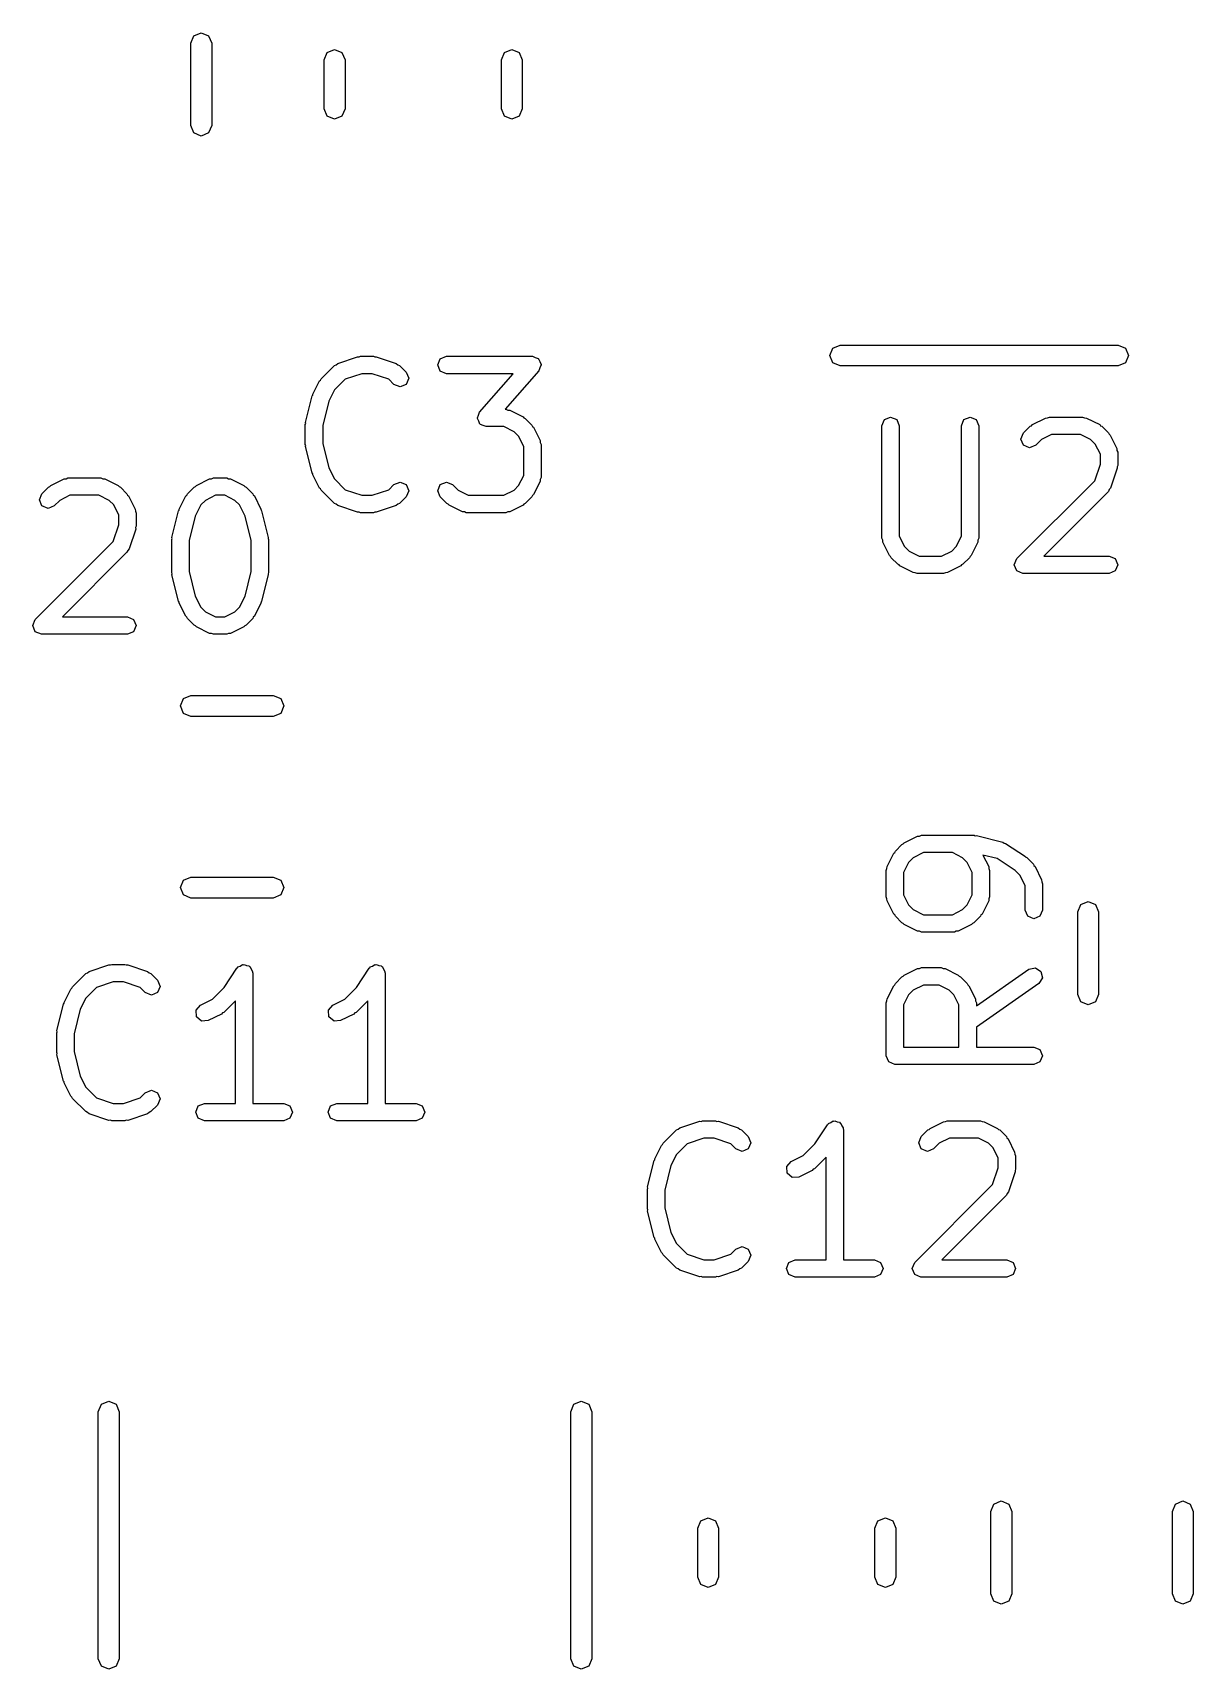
# Model space of a CAD drawing. Extents: x 122 to 172.6, y -115.2 to -66.6.
# Drawn here: x 133.55 to 140.23, y -88.62 to -79.2 of the extents above; entities that cross this region are included whole.
import ezdxf

# ---------------------------------------------------------------- set-up
doc = ezdxf.new("R2010")
doc.units = 0
doc.layers.add('BLACK', color=7, linetype='CONTINUOUS')

msp = doc.modelspace()

# ---------------------------------------------------------------- linework, layer by layer
at = {"layer": 'BLACK', "linetype": 'CONTINUOUS'}
for p, q in [((134.480074, -79.220316), (134.5225, -79.202742)), ((134.5225, -79.202742), (134.564926, -79.220316)), ((134.4625, -79.262742), (134.480074, -79.220316)), ((134.4625, -79.737258), (134.4625, -79.262742)), ((134.564926, -79.220316), (134.5825, -79.262742)), ((134.5825, -79.262742), (134.5825, -79.737258)), ((135.247574, -79.316994), (135.29, -79.29942)), ((135.29, -79.29942), (135.332426, -79.316994)), ((136.267574, -79.316994), (136.31, -79.29942)), ((136.31, -79.29942), (136.352426, -79.316994)), ((135.23, -79.35942), (135.247574, -79.316994)), ((135.23, -79.64058), (135.23, -79.35942)), ((135.332426, -79.316994), (135.35, -79.35942)), ((135.35, -79.35942), (135.35, -79.64058)), ((136.25, -79.35942), (136.267574, -79.316994)), ((136.25, -79.64058), (136.25, -79.35942)), ((136.352426, -79.316994), (136.37, -79.35942)), ((136.37, -79.35942), (136.37, -79.64058)), ((135.247574, -79.683006), (135.23, -79.64058)), ((135.35, -79.64058), (135.332426, -79.683006)), ((136.267574, -79.683006), (136.25, -79.64058)), ((136.37, -79.64058), (136.352426, -79.683006)), ((134.480074, -79.779684), (134.4625, -79.737258)), ((134.5825, -79.737258), (134.564926, -79.779684)), ((135.29, -79.70058), (135.247574, -79.683006)), ((135.332426, -79.683006), (135.29, -79.70058)), ((136.31, -79.70058), (136.267574, -79.683006)), ((136.352426, -79.683006), (136.31, -79.70058)), ((134.5225, -79.797258), (134.480074, -79.779684)), ((134.564926, -79.779684), (134.5225, -79.797258)), ((135.307998, -81.105556), (135.422284, -81.067461)), ((135.422284, -81.067461), (135.430492, -81.068044)), ((135.430492, -81.068044), (135.438095, -81.064895)), ((135.438095, -81.064895), (135.514286, -81.064895)), ((135.514286, -81.064895), (135.521889, -81.068044)), ((135.521889, -81.068044), (135.530097, -81.067461)), ((135.530097, -81.067461), (135.644382, -81.105556)), ((135.883333, -81.114895), (135.897978, -81.07954)), ((135.897978, -81.07954), (135.933333, -81.064895)), ((135.933333, -81.064895), (136.428571, -81.064895)), ((136.428571, -81.064895), (136.444825, -81.071628)), ((136.444825, -81.071628), (136.461496, -81.077266)), ((136.461496, -81.077266), (136.462284, -81.078859)), ((136.462284, -81.078859), (136.463926, -81.07954)), ((136.463926, -81.07954), (136.470659, -81.095795)), ((138.14, -81.06), (138.157574, -81.017574)), ((138.157574, -81.102426), (138.14, -81.06)), ((138.157574, -81.017574), (138.2, -81)), ((138.2, -81), (139, -81)), ((139, -81), (139.8, -81)), ((139.8, -81), (139.842426, -81.017574)), ((139.842426, -81.017574), (139.86, -81.06)), ((139.86, -81.06), (139.842426, -81.102426)), ((135.212264, -81.193825), (135.288454, -81.117635)), ((135.288454, -81.117635), (135.299205, -81.113181)), ((135.299205, -81.113181), (135.307998, -81.105556)), ((135.446208, -81.164895), (135.350817, -81.196691)), ((135.506173, -81.164895), (135.446208, -81.164895)), ((135.601561, -81.196691), (135.506173, -81.164895)), ((135.644382, -81.105556), (135.653172, -81.113179)), ((135.653172, -81.113179), (135.663926, -81.117634)), ((135.663926, -81.117634), (135.702022, -81.155729)), ((135.702022, -81.155729), (135.716666, -81.191084)), ((135.897978, -81.15025), (135.883333, -81.114895)), ((135.933333, -81.164895), (135.897978, -81.15025)), ((136.318382, -81.164895), (135.933333, -81.164895)), ((136.124276, -81.386732), (136.318382, -81.164895)), ((136.4662, -81.14782), (136.272093, -81.369657)), ((136.471837, -81.131149), (136.4662, -81.14782)), ((136.470659, -81.095795), (136.47846, -81.111569)), ((136.478571, -81.114895), (136.471837, -81.131149)), ((136.47846, -81.111569), (136.47789, -81.113252)), ((136.47789, -81.113252), (136.478571, -81.114895)), ((138.2, -81.12), (138.157574, -81.102426)), ((139, -81.12), (138.2, -81.12)), ((139.8, -81.12), (139, -81.12)), ((139.842426, -81.102426), (139.8, -81.12)), ((135.164803, -81.283011), (135.202898, -81.206819)), ((135.202898, -81.206819), (135.209114, -81.201427)), ((135.209114, -81.201427), (135.212264, -81.193825)), ((135.288712, -81.258796), (135.2567, -81.32282)), ((135.350817, -81.196691), (135.288712, -81.258796)), ((135.631312, -81.226441), (135.601561, -81.196691)), ((135.666668, -81.241084), (135.631312, -81.226441)), ((135.702023, -81.22644), (135.666668, -81.241084)), ((135.716666, -81.191084), (135.702023, -81.22644)), ((135.122921, -81.445625), (135.161017, -81.293244)), ((135.161017, -81.293244), (135.1644, -81.288678)), ((135.1644, -81.288678), (135.164803, -81.283011)), ((135.2567, -81.32282), (135.221428, -81.463907)), ((136.272093, -81.369657), (136.27619, -81.369657)), ((136.27619, -81.369657), (136.286942, -81.374111)), ((136.286942, -81.374111), (136.29855, -81.374936)), ((136.29855, -81.374936), (136.374742, -81.413031)), ((135.121428, -81.457752), (135.123854, -81.451895)), ((135.121428, -81.572038), (135.121428, -81.457752)), ((135.123854, -81.451895), (135.122921, -81.445625)), ((135.221428, -81.463907), (135.221428, -81.565882)), ((136.111905, -81.419657), (136.118638, -81.403402)), ((136.112585, -81.421299), (136.111905, -81.419657)), ((136.112016, -81.422983), (136.112585, -81.421299)), ((136.119816, -81.438756), (136.112016, -81.422983)), ((136.118638, -81.403402), (136.124276, -81.386732)), ((136.12655, -81.455012), (136.119816, -81.438756)), ((136.128191, -81.455692), (136.12655, -81.455012)), ((136.12898, -81.457286), (136.128191, -81.455692)), ((136.14565, -81.462923), (136.12898, -81.457286)), ((136.161905, -81.469657), (136.14565, -81.462923)), ((136.264388, -81.469657), (136.161905, -81.469657)), ((136.322764, -81.498845), (136.264388, -81.469657)), ((136.374742, -81.413031), (136.380133, -81.419247)), ((136.380133, -81.419247), (136.387736, -81.422397)), ((136.387736, -81.422397), (136.425831, -81.460491)), ((136.425831, -81.460491), (136.42898, -81.468095)), ((136.42898, -81.468095), (136.435197, -81.473487)), ((138.440476, -81.464895), (138.455121, -81.42954)), ((138.440476, -82.112514), (138.440476, -81.464895)), ((138.455121, -81.42954), (138.490476, -81.414895)), ((138.490476, -81.414895), (138.525831, -81.42954)), ((138.525831, -81.42954), (138.540476, -81.464895)), ((138.540476, -81.464895), (138.540476, -82.100711)), ((138.897619, -81.464895), (138.912264, -81.42954)), ((138.897619, -82.10071), (138.897619, -81.464895)), ((138.912264, -81.42954), (138.947619, -81.414895)), ((138.947619, -81.414895), (138.982974, -81.42954)), ((138.982974, -81.42954), (138.997619, -81.464895)), ((138.997619, -81.464895), (138.997619, -82.112514)), ((139.25512, -81.505729), (139.293216, -81.467634)), ((139.293216, -81.467634), (139.300818, -81.464485)), ((139.300818, -81.464485), (139.30621, -81.458269)), ((139.30621, -81.458269), (139.3824, -81.420174)), ((139.3824, -81.420174), (139.394008, -81.419348)), ((139.394008, -81.419348), (139.404761, -81.414895)), ((139.404761, -81.414895), (139.595237, -81.414895)), ((139.595237, -81.414895), (139.605989, -81.419349)), ((139.605989, -81.419349), (139.617597, -81.420174)), ((139.617597, -81.420174), (139.693789, -81.458269)), ((139.693789, -81.458269), (139.69918, -81.464485)), ((139.69918, -81.464485), (139.706783, -81.467635)), ((139.706783, -81.467635), (139.744878, -81.505729)), ((136.349384, -81.525466), (136.322764, -81.498845)), ((136.378571, -81.58384), (136.349384, -81.525466)), ((136.435197, -81.473487), (136.473293, -81.549678)), ((136.473293, -81.549678), (136.474117, -81.561287)), ((136.474117, -81.561287), (136.478571, -81.572038)), ((139.240475, -81.541084), (139.25512, -81.505729)), ((139.255119, -81.57644), (139.240475, -81.541084)), ((139.358189, -81.544082), (139.32583, -81.576441)), ((139.416564, -81.514895), (139.358189, -81.544082)), ((139.583435, -81.514895), (139.416564, -81.514895)), ((139.641811, -81.544083), (139.583435, -81.514895)), ((139.668431, -81.570704), (139.641811, -81.544083)), ((139.744878, -81.505729), (139.748027, -81.513333)), ((139.748027, -81.513333), (139.754244, -81.518725)), ((139.754244, -81.518725), (139.79234, -81.594916)), ((135.123854, -81.577894), (135.121428, -81.572038)), ((135.122921, -81.584165), (135.123854, -81.577894)), ((135.161017, -81.736546), (135.122921, -81.584165)), ((135.221428, -81.565882), (135.256699, -81.706967)), ((136.378571, -81.750711), (136.378571, -81.58384)), ((136.478571, -81.572038), (136.478571, -81.762514)), ((139.290474, -81.591085), (139.255119, -81.57644)), ((139.32583, -81.576441), (139.290474, -81.591085)), ((139.697618, -81.629078), (139.668431, -81.570704)), ((139.697618, -81.685353), (139.697618, -81.629078)), ((139.79234, -81.594916), (139.793164, -81.606525)), ((139.793164, -81.606525), (139.797618, -81.617276)), ((139.797618, -81.617276), (139.797618, -81.693466)), ((135.1644, -81.741111), (135.161017, -81.736546)), ((135.164803, -81.74678), (135.1644, -81.741111)), ((135.202898, -81.82297), (135.164803, -81.74678)), ((135.256699, -81.706967), (135.288711, -81.77099)), ((136.349383, -81.809085), (136.378571, -81.750711)), ((139.665821, -81.780743), (139.697618, -81.685353)), ((139.795052, -81.709277), (139.756957, -81.823563)), ((139.797618, -81.693466), (139.794468, -81.701068)), ((139.794468, -81.701068), (139.795052, -81.709277)), ((133.60512, -81.855729), (133.643216, -81.817634)), ((133.643216, -81.817634), (133.650818, -81.814485)), ((133.650818, -81.814485), (133.65621, -81.808269)), ((133.65621, -81.808269), (133.7324, -81.770174)), ((133.7324, -81.770174), (133.744008, -81.769348)), ((133.744008, -81.769348), (133.754761, -81.764895)), ((133.754761, -81.764895), (133.945237, -81.764895)), ((133.945237, -81.764895), (133.955989, -81.769349)), ((133.955989, -81.769349), (133.967597, -81.770174)), ((133.967597, -81.770174), (134.043789, -81.808269)), ((134.043789, -81.808269), (134.04918, -81.814485)), ((134.04918, -81.814485), (134.056783, -81.817635)), ((134.056783, -81.817635), (134.094878, -81.855729)), ((134.443216, -81.85573), (134.48131, -81.817635)), ((134.48131, -81.817635), (134.488914, -81.814485)), ((134.488914, -81.814485), (134.494306, -81.808269)), ((134.494306, -81.808269), (134.570497, -81.770173)), ((134.570497, -81.770173), (134.582106, -81.769348)), ((134.582106, -81.769348), (134.592857, -81.764895)), ((134.592857, -81.764895), (134.669047, -81.764895)), ((134.669047, -81.764895), (134.679799, -81.769349)), ((134.679799, -81.769349), (134.691407, -81.770174)), ((134.691407, -81.770174), (134.767599, -81.808269)), ((134.767599, -81.808269), (134.77299, -81.814485)), ((134.77299, -81.814485), (134.780593, -81.817635)), ((134.780593, -81.817635), (134.818688, -81.855729)), ((135.209113, -81.82836), (135.202898, -81.82297)), ((135.212263, -81.835964), (135.209113, -81.82836)), ((135.288454, -81.912155), (135.212263, -81.835964)), ((135.288711, -81.77099), (135.350819, -81.833099)), ((135.350819, -81.833099), (135.446208, -81.864895)), ((135.506173, -81.864895), (135.601562, -81.833098)), ((135.601562, -81.833098), (135.631312, -81.803349)), ((135.631312, -81.803349), (135.666667, -81.788704)), ((135.666667, -81.788704), (135.702022, -81.803349)), ((135.702022, -81.803349), (135.716667, -81.838704)), ((135.716667, -81.838704), (135.702022, -81.874059)), ((135.883333, -81.838703), (135.897978, -81.803348)), ((135.897977, -81.874059), (135.883333, -81.838703)), ((135.897978, -81.803348), (135.933334, -81.788704)), ((135.933334, -81.788704), (135.968689, -81.803349)), ((135.968689, -81.803349), (136.001048, -81.835708)), ((136.001048, -81.835708), (136.059422, -81.864895)), ((136.264388, -81.864895), (136.322762, -81.835707)), ((136.322762, -81.835707), (136.349383, -81.809085)), ((136.473292, -81.784875), (136.435197, -81.861065)), ((136.474117, -81.773266), (136.473292, -81.784875)), ((136.478571, -81.762514), (136.474117, -81.773266)), ((139.217025, -82.22954), (139.665821, -81.780743)), ((139.744878, -81.843107), (139.37309, -82.214895)), ((139.749331, -81.832355), (139.744878, -81.843107)), ((139.756957, -81.823563), (139.749331, -81.832355)), ((133.590475, -81.891084), (133.60512, -81.855729)), ((133.605119, -81.92644), (133.590475, -81.891084)), ((133.640474, -81.941085), (133.605119, -81.92644)), ((133.67583, -81.926441), (133.640474, -81.941085)), ((133.708189, -81.894082), (133.67583, -81.926441)), ((133.766564, -81.864895), (133.708189, -81.894082)), ((133.933435, -81.864895), (133.766564, -81.864895)), ((133.991811, -81.894083), (133.933435, -81.864895)), ((134.018431, -81.920704), (133.991811, -81.894083)), ((134.047618, -81.979078), (134.018431, -81.920704)), ((134.094878, -81.855729), (134.098027, -81.863333)), ((134.098027, -81.863333), (134.104244, -81.868725)), ((134.104244, -81.868725), (134.14234, -81.944916)), ((134.395755, -81.944916), (134.43385, -81.868724)), ((134.43385, -81.868724), (134.440066, -81.863332)), ((134.440066, -81.863332), (134.443216, -81.85573)), ((134.519664, -81.920701), (134.487652, -81.984725)), ((134.546285, -81.894081), (134.519664, -81.920701)), ((134.60466, -81.864895), (134.546285, -81.894081)), ((134.657245, -81.864895), (134.60466, -81.864895)), ((134.715621, -81.894083), (134.657245, -81.864895)), ((134.742241, -81.920704), (134.715621, -81.894083)), ((134.774251, -81.984726), (134.742241, -81.920704)), ((134.818688, -81.855729), (134.821837, -81.863333)), ((134.821837, -81.863333), (134.828054, -81.868725)), ((134.828054, -81.868725), (134.86615, -81.944916)), ((135.299205, -81.916608), (135.288454, -81.912155)), ((135.307998, -81.924234), (135.299205, -81.916608)), ((135.422284, -81.962329), (135.307998, -81.924234)), ((135.446208, -81.864895), (135.506173, -81.864895)), ((135.644382, -81.924234), (135.530097, -81.962329)), ((135.653173, -81.916608), (135.644382, -81.924234)), ((135.663926, -81.912155), (135.653173, -81.916608)), ((135.702022, -81.874059), (135.663926, -81.912155)), ((135.936072, -81.912155), (135.897977, -81.874059)), ((135.943676, -81.915304), (135.936072, -81.912155)), ((135.949068, -81.921521), (135.943676, -81.915304)), ((136.025259, -81.959617), (135.949068, -81.921521)), ((136.059422, -81.864895), (136.264388, -81.864895)), ((136.374742, -81.921521), (136.29855, -81.959616)), ((136.380133, -81.915304), (136.374742, -81.921521)), ((136.387737, -81.912155), (136.380133, -81.915304)), ((136.425832, -81.874059), (136.387737, -81.912155)), ((136.42898, -81.866456), (136.425832, -81.874059)), ((136.435197, -81.861065), (136.42898, -81.866456)), ((134.047618, -82.035353), (134.047618, -81.979078)), ((134.14234, -81.944916), (134.143164, -81.956525)), ((134.143164, -81.956525), (134.147618, -81.967276)), ((134.147618, -81.967276), (134.147618, -82.043466)), ((134.353873, -82.10753), (134.391969, -81.955149)), ((134.391969, -81.955149), (134.395352, -81.950583)), ((134.395352, -81.950583), (134.395755, -81.944916)), ((134.487652, -81.984725), (134.45238, -82.125812)), ((134.809523, -82.125811), (134.774251, -81.984726)), ((134.86615, -81.944916), (134.866552, -81.950584)), ((134.866552, -81.950584), (134.869935, -81.955149)), ((134.869935, -81.955149), (134.90803, -82.107531)), ((135.430492, -81.961745), (135.422284, -81.962329)), ((135.438095, -81.964895), (135.430492, -81.961745)), ((135.514286, -81.964895), (135.438095, -81.964895)), ((135.521889, -81.961745), (135.514286, -81.964895)), ((135.530097, -81.962329), (135.521889, -81.961745)), ((136.036868, -81.960441), (136.025259, -81.959617)), ((136.047619, -81.964895), (136.036868, -81.960441)), ((136.27619, -81.964895), (136.047619, -81.964895)), ((136.286942, -81.96044), (136.27619, -81.964895)), ((136.29855, -81.959616), (136.286942, -81.96044)), ((134.015821, -82.130743), (134.047618, -82.035353)), ((134.145052, -82.059277), (134.106957, -82.173563)), ((134.147618, -82.043466), (134.144468, -82.051068)), ((134.144468, -82.051068), (134.145052, -82.059277)), ((134.35238, -82.119657), (134.354806, -82.1138)), ((134.35238, -82.310133), (134.35238, -82.119657)), ((134.354806, -82.1138), (134.353873, -82.10753)), ((134.45238, -82.125812), (134.45238, -82.303977)), ((134.809523, -82.303978), (134.809523, -82.125811)), ((134.90803, -82.107531), (134.907096, -82.1138)), ((134.907096, -82.1138), (134.909523, -82.119657)), ((134.909523, -82.119657), (134.909523, -82.310133)), ((138.444929, -82.123266), (138.440476, -82.112514)), ((138.445755, -82.134875), (138.444929, -82.123266)), ((138.540476, -82.100711), (138.569663, -82.159085)), ((138.868431, -82.159085), (138.897619, -82.10071)), ((138.993165, -82.123266), (138.99234, -82.134876)), ((138.997619, -82.112514), (138.993165, -82.123266)), ((133.567025, -82.57954), (134.015821, -82.130743)), ((134.094878, -82.193107), (133.72309, -82.564895)), ((134.099331, -82.182355), (134.094878, -82.193107)), ((134.106957, -82.173563), (134.099331, -82.182355)), ((138.48385, -82.211065), (138.445755, -82.134875)), ((138.490065, -82.216455), (138.48385, -82.211065)), ((138.493215, -82.224059), (138.490065, -82.216455)), ((138.569663, -82.159085), (138.596286, -82.185708)), ((138.596286, -82.185708), (138.65466, -82.214895)), ((138.65466, -82.214895), (138.783435, -82.214895)), ((138.783435, -82.214895), (138.841808, -82.185708)), ((138.841808, -82.185708), (138.868431, -82.159085)), ((138.948027, -82.216456), (138.944879, -82.224059)), ((138.954244, -82.211065), (138.948027, -82.216456)), ((138.99234, -82.134876), (138.954244, -82.211065)), ((139.37309, -82.214895), (139.747618, -82.214895)), ((139.747618, -82.214895), (139.782973, -82.22954)), ((134.354806, -82.315989), (134.35238, -82.310133)), ((134.353873, -82.32226), (134.354806, -82.315989)), ((134.45238, -82.303977), (134.487651, -82.445062)), ((134.774251, -82.445063), (134.809523, -82.303978)), ((134.909523, -82.310133), (134.907096, -82.315989)), ((134.907096, -82.315989), (134.90803, -82.322259)), ((138.53131, -82.262155), (138.493215, -82.224059)), ((138.538914, -82.265304), (138.53131, -82.262155)), ((138.544306, -82.271521), (138.538914, -82.265304)), ((138.620497, -82.309617), (138.544306, -82.271521)), ((138.632106, -82.310441), (138.620497, -82.309617)), ((138.642857, -82.314895), (138.632106, -82.310441)), ((138.795238, -82.314895), (138.642857, -82.314895)), ((138.80599, -82.310441), (138.795238, -82.314895)), ((138.817599, -82.309616), (138.80599, -82.310441)), ((138.893789, -82.271521), (138.817599, -82.309616)), ((138.89918, -82.265304), (138.893789, -82.271521)), ((138.906784, -82.262155), (138.89918, -82.265304)), ((138.944879, -82.224059), (138.906784, -82.262155)), ((139.20238, -82.264895), (139.217025, -82.22954)), ((139.217025, -82.30025), (139.20238, -82.264895)), ((139.25238, -82.314895), (139.217025, -82.30025)), ((139.747618, -82.314895), (139.25238, -82.314895)), ((139.782973, -82.30025), (139.747618, -82.314895)), ((139.782973, -82.22954), (139.797618, -82.264895)), ((139.797618, -82.264895), (139.782973, -82.30025)), ((134.391969, -82.474641), (134.353873, -82.32226)), ((134.90803, -82.322259), (134.869935, -82.474641)), ((134.395352, -82.479206), (134.391969, -82.474641)), ((134.395755, -82.484875), (134.395352, -82.479206)), ((134.43385, -82.561065), (134.395755, -82.484875)), ((134.487651, -82.445062), (134.519663, -82.509085)), ((134.74224, -82.509085), (134.774251, -82.445063)), ((134.866149, -82.484875), (134.828054, -82.561065)), ((134.866551, -82.479206), (134.866149, -82.484875)), ((134.869935, -82.474641), (134.866551, -82.479206)), ((133.55238, -82.614895), (133.567025, -82.57954)), ((133.72309, -82.564895), (134.097618, -82.564895)), ((134.097618, -82.564895), (134.132973, -82.57954)), ((134.132973, -82.57954), (134.147618, -82.614895)), ((134.440065, -82.566455), (134.43385, -82.561065)), ((134.443215, -82.574059), (134.440065, -82.566455)), ((134.48131, -82.612155), (134.443215, -82.574059)), ((134.519663, -82.509085), (134.546286, -82.535708)), ((134.546286, -82.535708), (134.60466, -82.564895)), ((134.60466, -82.564895), (134.657245, -82.564895)), ((134.657245, -82.564895), (134.715619, -82.535707)), ((134.715619, -82.535707), (134.74224, -82.509085)), ((134.818689, -82.574059), (134.780594, -82.612155)), ((134.821837, -82.566456), (134.818689, -82.574059)), ((134.828054, -82.561065), (134.821837, -82.566456)), ((133.567025, -82.65025), (133.55238, -82.614895)), ((133.60238, -82.664895), (133.567025, -82.65025)), ((134.097618, -82.664895), (133.60238, -82.664895)), ((134.132973, -82.65025), (134.097618, -82.664895)), ((134.147618, -82.614895), (134.132973, -82.65025)), ((134.488914, -82.615304), (134.48131, -82.612155)), ((134.494306, -82.621521), (134.488914, -82.615304)), ((134.570497, -82.659617), (134.494306, -82.621521)), ((134.582106, -82.660441), (134.570497, -82.659617)), ((134.592857, -82.664895), (134.582106, -82.660441)), ((134.669047, -82.664895), (134.592857, -82.664895)), ((134.679799, -82.66044), (134.669047, -82.664895)), ((134.691407, -82.659616), (134.679799, -82.66044)), ((134.767599, -82.621521), (134.691407, -82.659616)), ((134.77299, -82.615304), (134.767599, -82.621521)), ((134.780594, -82.612155), (134.77299, -82.615304)), ((134.402742, -83.0775), (134.420316, -83.035074)), ((134.420316, -83.035074), (134.462742, -83.0175)), ((134.462742, -83.0175), (134.937258, -83.0175)), ((134.937258, -83.0175), (134.979684, -83.035074)), ((134.979684, -83.035074), (134.997258, -83.0775)), ((134.420316, -83.119926), (134.402742, -83.0775)), ((134.462742, -83.1375), (134.420316, -83.119926)), ((134.937258, -83.1375), (134.462742, -83.1375)), ((134.979684, -83.119926), (134.937258, -83.1375)), ((134.997258, -83.0775), (134.979684, -83.119926)), ((138.656525, -83.825881), (138.667276, -83.821428)), ((138.667276, -83.821428), (138.972038, -83.821428)), ((138.972038, -83.821428), (138.977894, -83.823854)), ((138.977894, -83.823854), (138.984165, -83.822921)), ((138.984165, -83.822921), (139.136546, -83.861016)), ((138.514485, -83.919865), (138.517635, -83.912263)), ((138.517635, -83.912263), (138.555729, -83.874168)), ((138.555729, -83.874168), (138.563333, -83.871018)), ((138.563333, -83.871018), (138.568725, -83.864802)), ((138.568725, -83.864802), (138.644916, -83.826706)), ((138.644916, -83.826706), (138.656525, -83.825881)), ((139.136546, -83.861016), (139.143573, -83.866222)), ((139.143573, -83.866222), (139.152154, -83.86792)), ((139.152154, -83.86792), (139.266439, -83.94411)), ((138.464895, -84.023809), (138.469349, -84.013056)), ((138.469349, -84.013056), (138.470174, -84.001449)), ((138.470174, -84.001449), (138.508269, -83.925257)), ((138.508269, -83.925257), (138.514485, -83.919865)), ((138.594083, -83.977234), (138.564895, -84.035611)), ((138.620704, -83.950614), (138.594083, -83.977234)), ((138.679079, -83.921428), (138.620704, -83.950614)), ((138.845949, -83.921428), (138.679079, -83.921428)), ((138.904323, -83.950615), (138.845949, -83.921428)), ((138.930946, -83.977238), (138.904323, -83.950615)), ((138.960133, -84.035611), (138.930946, -83.977238)), ((139.103888, -83.955928), (139.021838, -83.935416)), ((139.021838, -83.935416), (139.054855, -84.001449)), ((139.054855, -84.001449), (139.055679, -84.013058)), ((139.055679, -84.013058), (139.060133, -84.023809)), ((139.20685, -84.024569), (139.103888, -83.955928)), ((139.266439, -83.94411), (139.269304, -83.948388)), ((139.269304, -83.948388), (139.274059, -83.950358)), ((139.274059, -83.950358), (139.312155, -83.988454)), ((139.312155, -83.988454), (139.315304, -83.996056)), ((139.315304, -83.996056), (139.321521, -84.001448)), ((139.321521, -84.001448), (139.359616, -84.077638)), ((134.402742, -84.1225), (134.420316, -84.080074)), ((134.420316, -84.080074), (134.462742, -84.0625)), ((134.462742, -84.0625), (134.937258, -84.0625)), ((134.937258, -84.0625), (134.979684, -84.080074)), ((134.979684, -84.080074), (134.997258, -84.1225)), ((138.464895, -84.17619), (138.464895, -84.023809)), ((138.564895, -84.035611), (138.564895, -84.164387)), ((138.960133, -84.164387), (138.960133, -84.035611)), ((139.060133, -84.023809), (139.060133, -84.17619)), ((139.235707, -84.053426), (139.20685, -84.024569)), ((139.264895, -84.111802), (139.235707, -84.053426)), ((139.359616, -84.077638), (139.360441, -84.089246)), ((139.360441, -84.089246), (139.364895, -84.099999)), ((139.364895, -84.099999), (139.364895, -84.25238)), ((134.420316, -84.164926), (134.402742, -84.1225)), ((134.462742, -84.1825), (134.420316, -84.164926)), ((134.937258, -84.1825), (134.462742, -84.1825)), ((134.979684, -84.164926), (134.937258, -84.1825)), ((134.997258, -84.1225), (134.979684, -84.164926)), ((138.469348, -84.186942), (138.464895, -84.17619)), ((138.470174, -84.198551), (138.469348, -84.186942)), ((138.508269, -84.274741), (138.470174, -84.198551)), ((138.564895, -84.164387), (138.594082, -84.222762)), ((138.930946, -84.22276), (138.960133, -84.164387)), ((139.054854, -84.198551), (139.016759, -84.274741)), ((139.055679, -84.186942), (139.054854, -84.198551)), ((139.060133, -84.17619), (139.055679, -84.186942)), ((139.264895, -84.25238), (139.264895, -84.111802)), ((138.514485, -84.280132), (138.508269, -84.274741)), ((138.517635, -84.287735), (138.514485, -84.280132)), ((138.555729, -84.32583), (138.517635, -84.287735)), ((138.594082, -84.222762), (138.620703, -84.249382)), ((138.620703, -84.249382), (138.679079, -84.278571)), ((138.679079, -84.278571), (138.845949, -84.278571)), ((138.845949, -84.278571), (138.904324, -84.249382)), ((138.904324, -84.249382), (138.930946, -84.22276)), ((139.007393, -84.287736), (138.969297, -84.325831)), ((139.010542, -84.280132), (139.007393, -84.287736)), ((139.016759, -84.274741), (139.010542, -84.280132)), ((139.27954, -84.287735), (139.264895, -84.25238)), ((139.314895, -84.30238), (139.27954, -84.287735)), ((139.35025, -84.287735), (139.314895, -84.30238)), ((139.364895, -84.25238), (139.35025, -84.287735)), ((139.5675, -84.262742), (139.585074, -84.220316)), ((139.5675, -84.737258), (139.5675, -84.262742)), ((139.585074, -84.220316), (139.6275, -84.202742)), ((139.6275, -84.202742), (139.669926, -84.220316)), ((139.669926, -84.220316), (139.6875, -84.262742)), ((139.6875, -84.262742), (139.6875, -84.737258)), ((138.563332, -84.328979), (138.555729, -84.32583)), ((138.568724, -84.335196), (138.563332, -84.328979)), ((138.644915, -84.373292), (138.568724, -84.335196)), ((138.656523, -84.374117), (138.644915, -84.373292)), ((138.667276, -84.378571), (138.656523, -84.374117)), ((138.857752, -84.378571), (138.667276, -84.378571)), ((138.868504, -84.374117), (138.857752, -84.378571)), ((138.880113, -84.373292), (138.868504, -84.374117)), ((138.956303, -84.335196), (138.880113, -84.373292)), ((138.961693, -84.32898), (138.956303, -84.335196)), ((138.969297, -84.325831), (138.961693, -84.32898)), ((133.877045, -84.605556), (133.991331, -84.567461)), ((133.991331, -84.567461), (133.999539, -84.568044)), ((133.999539, -84.568044), (134.007142, -84.564895)), ((134.007142, -84.564895), (134.083333, -84.564895)), ((134.083333, -84.564895), (134.090936, -84.568044)), ((134.090936, -84.568044), (134.099144, -84.567461)), ((134.099144, -84.567461), (134.213429, -84.605556)), ((134.733692, -84.57954), (134.747144, -84.573967)), ((134.747144, -84.573967), (134.759242, -84.565866)), ((134.759242, -84.565866), (134.764291, -84.566864)), ((134.764291, -84.566864), (134.769047, -84.564895)), ((134.769047, -84.564895), (134.782499, -84.570467)), ((134.782499, -84.570467), (134.796782, -84.573293)), ((134.796782, -84.573293), (134.799646, -84.57757)), ((134.799646, -84.57757), (134.804402, -84.57954)), ((135.495597, -84.57954), (135.509049, -84.573967)), ((135.509049, -84.573967), (135.521147, -84.565866)), ((135.521147, -84.565866), (135.526196, -84.566864)), ((135.526196, -84.566864), (135.530952, -84.564895)), ((135.530952, -84.564895), (135.544404, -84.570467)), ((135.544404, -84.570467), (135.558687, -84.573293)), ((135.558687, -84.573293), (135.561551, -84.57757)), ((135.561551, -84.57757), (135.566307, -84.57954)), ((133.781311, -84.693825), (133.857501, -84.617635)), ((133.857501, -84.617635), (133.868252, -84.613181)), ((133.868252, -84.613181), (133.877045, -84.605556)), ((134.015255, -84.664895), (133.919864, -84.696691)), ((134.07522, -84.664895), (134.015255, -84.664895)), ((134.170608, -84.696691), (134.07522, -84.664895)), ((134.213429, -84.605556), (134.222219, -84.613179)), ((134.222219, -84.613179), (134.232973, -84.617634)), ((134.232973, -84.617634), (134.271069, -84.655729)), ((134.271069, -84.655729), (134.285713, -84.691084)), ((134.654, -84.697325), (134.727445, -84.58716)), ((134.727445, -84.58716), (134.731722, -84.584295)), ((134.731722, -84.584295), (134.733692, -84.57954)), ((134.804402, -84.57954), (134.809974, -84.592992)), ((134.809974, -84.592992), (134.818076, -84.60509)), ((134.818076, -84.60509), (134.817077, -84.610139)), ((134.817077, -84.610139), (134.819047, -84.614895)), ((134.819047, -84.614895), (134.819047, -85.364895)), ((135.415905, -84.697325), (135.48935, -84.58716)), ((135.48935, -84.58716), (135.493627, -84.584295)), ((135.493627, -84.584295), (135.495597, -84.57954)), ((135.566307, -84.57954), (135.571879, -84.592992)), ((135.571879, -84.592992), (135.579981, -84.60509)), ((135.579981, -84.60509), (135.578982, -84.610139)), ((135.578982, -84.610139), (135.580952, -84.614895)), ((135.580952, -84.614895), (135.580952, -85.364895)), ((138.517635, -84.674168), (138.555729, -84.636073)), ((138.555729, -84.636073), (138.563332, -84.632923)), ((138.563332, -84.632923), (138.568724, -84.626707)), ((138.568724, -84.626707), (138.644915, -84.588611)), ((138.644915, -84.588611), (138.656523, -84.587785)), ((138.656523, -84.587785), (138.667276, -84.583332)), ((138.667276, -84.583332), (138.781561, -84.583332)), ((138.781561, -84.583332), (138.792313, -84.587785)), ((138.792313, -84.587785), (138.803922, -84.588611)), ((138.803922, -84.588611), (138.880113, -84.626707)), ((138.880113, -84.626707), (138.885504, -84.632923)), ((138.885504, -84.632923), (138.893107, -84.636073)), ((138.893107, -84.636073), (138.931202, -84.674167)), ((138.983942, -84.803966), (139.286222, -84.592371)), ((139.286222, -84.592371), (139.323584, -84.584093)), ((139.323584, -84.584093), (139.355856, -84.604659)), ((139.364133, -84.642021), (139.343568, -84.674294)), ((139.355856, -84.604659), (139.364133, -84.642021)), ((133.73385, -84.783011), (133.771945, -84.706819)), ((133.771945, -84.706819), (133.778161, -84.701427)), ((133.778161, -84.701427), (133.781311, -84.693825)), ((133.857759, -84.758796), (133.825747, -84.82282)), ((133.919864, -84.696691), (133.857759, -84.758796)), ((134.200359, -84.726441), (134.170608, -84.696691)), ((134.235715, -84.741084), (134.200359, -84.726441)), ((134.27107, -84.72644), (134.235715, -84.741084)), ((134.285713, -84.691084), (134.27107, -84.72644)), ((134.518115, -84.798745), (134.587047, -84.764278)), ((134.587047, -84.764278), (134.654, -84.697325)), ((135.28002, -84.798745), (135.348952, -84.764278)), ((135.348952, -84.764278), (135.415905, -84.697325)), ((138.469348, -84.77496), (138.470174, -84.763352)), ((138.470174, -84.763352), (138.508269, -84.687162)), ((138.508269, -84.687162), (138.514485, -84.68177)), ((138.514485, -84.68177), (138.517635, -84.674168)), ((138.594082, -84.73914), (138.564895, -84.797516)), ((138.620703, -84.71252), (138.594082, -84.73914)), ((138.679079, -84.683332), (138.620703, -84.71252)), ((138.769758, -84.683332), (138.679079, -84.683332)), ((138.828134, -84.71252), (138.769758, -84.683332)), ((138.854754, -84.739141), (138.828134, -84.71252)), ((138.883942, -84.797516), (138.854754, -84.739141)), ((138.931202, -84.674167), (138.934351, -84.68177)), ((138.934351, -84.68177), (138.940568, -84.687162)), ((138.940568, -84.687162), (138.978663, -84.763352)), ((138.978663, -84.763352), (138.979488, -84.77496)), ((139.343568, -84.674294), (138.983942, -84.926032)), ((139.585074, -84.779684), (139.5675, -84.737258)), ((139.6875, -84.737258), (139.669926, -84.779684)), ((133.691968, -84.945625), (133.730064, -84.793244)), ((133.730064, -84.793244), (133.733447, -84.788678)), ((133.733447, -84.788678), (133.73385, -84.783011)), ((133.825747, -84.82282), (133.790475, -84.963907)), ((134.493041, -84.827655), (134.518115, -84.798745)), ((134.495754, -84.865826), (134.493041, -84.827655)), ((134.639027, -84.850092), (134.562835, -84.888187)), ((134.644418, -84.843875), (134.639027, -84.850092)), ((134.652022, -84.840726), (134.644418, -84.843875)), ((134.719047, -84.7737), (134.652022, -84.840726)), ((134.719047, -85.364895), (134.719047, -84.7737)), ((135.254946, -84.827655), (135.28002, -84.798745)), ((135.257659, -84.865826), (135.254946, -84.827655)), ((135.400932, -84.850092), (135.32474, -84.888187)), ((135.406323, -84.843875), (135.400932, -84.850092)), ((135.413927, -84.840726), (135.406323, -84.843875)), ((135.480952, -84.7737), (135.413927, -84.840726)), ((135.480952, -85.364895), (135.480952, -84.7737)), ((138.464895, -84.785713), (138.469348, -84.77496)), ((138.464895, -85.090475), (138.464895, -84.785713)), ((138.564895, -84.797516), (138.564895, -85.040475)), ((138.883942, -85.040475), (138.883942, -84.797516)), ((138.979488, -84.77496), (138.983942, -84.785713)), ((138.983942, -84.785713), (138.983942, -84.803966)), ((139.6275, -84.797258), (139.585074, -84.779684)), ((139.669926, -84.779684), (139.6275, -84.797258)), ((133.690475, -84.957752), (133.692901, -84.951895)), ((133.692901, -84.951895), (133.691968, -84.945625)), ((134.524664, -84.8909), (134.495754, -84.865826)), ((134.562835, -84.888187), (134.524664, -84.8909)), ((135.286569, -84.8909), (135.257659, -84.865826)), ((135.32474, -84.888187), (135.286569, -84.8909)), ((138.983942, -84.926032), (138.983942, -85.040475)), ((133.690475, -85.072038), (133.690475, -84.957752)), ((133.790475, -84.963907), (133.790475, -85.065882)), ((138.564895, -85.040475), (138.883942, -85.040475)), ((138.983942, -85.040475), (139.314895, -85.040475)), ((139.314895, -85.040475), (139.35025, -85.05512)), ((133.692901, -85.077894), (133.690475, -85.072038)), ((133.691968, -85.084165), (133.692901, -85.077894)), ((133.730064, -85.236546), (133.691968, -85.084165)), ((133.790475, -85.065882), (133.825746, -85.206967)), ((138.47954, -85.12583), (138.464895, -85.090475)), ((138.514895, -85.140475), (138.47954, -85.12583)), ((138.933942, -85.140475), (138.514895, -85.140475)), ((139.314895, -85.140475), (138.933942, -85.140475)), ((139.35025, -85.12583), (139.314895, -85.140475)), ((139.35025, -85.05512), (139.364895, -85.090475)), ((139.364895, -85.090475), (139.35025, -85.12583)), ((133.733447, -85.241111), (133.730064, -85.236546)), ((133.825746, -85.206967), (133.857758, -85.27099)), ((133.73385, -85.24678), (133.733447, -85.241111)), ((133.771945, -85.32297), (133.73385, -85.24678)), ((133.77816, -85.32836), (133.771945, -85.32297)), ((133.78131, -85.335964), (133.77816, -85.32836)), ((133.857758, -85.27099), (133.919866, -85.333099)), ((134.170609, -85.333098), (134.200359, -85.303349)), ((134.200359, -85.303349), (134.235714, -85.288704)), ((134.235714, -85.288704), (134.271069, -85.303349)), ((134.271069, -85.303349), (134.285714, -85.338704)), ((133.857501, -85.412155), (133.78131, -85.335964)), ((133.868252, -85.416608), (133.857501, -85.412155)), ((133.877045, -85.424234), (133.868252, -85.416608)), ((133.991331, -85.462329), (133.877045, -85.424234)), ((133.919866, -85.333099), (134.015255, -85.364895)), ((134.015255, -85.364895), (134.07522, -85.364895)), ((134.07522, -85.364895), (134.170609, -85.333098)), ((134.213429, -85.424234), (134.099144, -85.462329)), ((134.22222, -85.416608), (134.213429, -85.424234)), ((134.232973, -85.412155), (134.22222, -85.416608)), ((134.271069, -85.374059), (134.232973, -85.412155)), ((134.285714, -85.338704), (134.271069, -85.374059)), ((134.490475, -85.414895), (134.50512, -85.37954)), ((134.50512, -85.45025), (134.490475, -85.414895)), ((134.50512, -85.37954), (134.540475, -85.364895)), ((134.540475, -85.364895), (134.719047, -85.364895)), ((134.819047, -85.364895), (134.997618, -85.364895)), ((134.997618, -85.364895), (135.032973, -85.37954)), ((135.032973, -85.37954), (135.047618, -85.414895)), ((135.047618, -85.414895), (135.032973, -85.45025)), ((135.25238, -85.414895), (135.267025, -85.37954)), ((135.267025, -85.45025), (135.25238, -85.414895)), ((135.267025, -85.37954), (135.30238, -85.364895)), ((135.30238, -85.364895), (135.480952, -85.364895)), ((135.580952, -85.364895), (135.759523, -85.364895)), ((135.759523, -85.364895), (135.794878, -85.37954)), ((135.794878, -85.37954), (135.809523, -85.414895)), ((135.809523, -85.414895), (135.794878, -85.45025)), ((133.999539, -85.461745), (133.991331, -85.462329)), ((134.007142, -85.464895), (133.999539, -85.461745)), ((134.083333, -85.464895), (134.007142, -85.464895)), ((134.090936, -85.461745), (134.083333, -85.464895)), ((134.099144, -85.462329), (134.090936, -85.461745)), ((134.540475, -85.464895), (134.50512, -85.45025)), ((134.769047, -85.464895), (134.540475, -85.464895)), ((134.997618, -85.464895), (134.769047, -85.464895)), ((135.032973, -85.45025), (134.997618, -85.464895)), ((135.30238, -85.464895), (135.267025, -85.45025)), ((135.530952, -85.464895), (135.30238, -85.464895)), ((135.759523, -85.464895), (135.530952, -85.464895)), ((135.794878, -85.45025), (135.759523, -85.464895)), ((137.181311, -85.593825), (137.257501, -85.517635)), ((137.257501, -85.517635), (137.268252, -85.513181)), ((137.268252, -85.513181), (137.277045, -85.505556)), ((137.277045, -85.505556), (137.391331, -85.467461)), ((137.391331, -85.467461), (137.399539, -85.468044)), ((137.399539, -85.468044), (137.407142, -85.464895)), ((137.407142, -85.464895), (137.483333, -85.464895)), ((137.483333, -85.464895), (137.490936, -85.468044)), ((137.490936, -85.468044), (137.499144, -85.467461)), ((137.499144, -85.467461), (137.613429, -85.505556)), ((137.613429, -85.505556), (137.622219, -85.513179)), ((137.622219, -85.513179), (137.632973, -85.517634)), ((137.632973, -85.517634), (137.671069, -85.555729)), ((138.054, -85.597325), (138.127445, -85.48716)), ((138.127445, -85.48716), (138.131722, -85.484295)), ((138.131722, -85.484295), (138.133692, -85.47954)), ((138.133692, -85.47954), (138.147144, -85.473967)), ((138.147144, -85.473967), (138.159242, -85.465866)), ((138.159242, -85.465866), (138.164291, -85.466864)), ((138.164291, -85.466864), (138.169047, -85.464895)), ((138.169047, -85.464895), (138.182499, -85.470467)), ((138.182499, -85.470467), (138.196782, -85.473293)), ((138.196782, -85.473293), (138.199646, -85.47757)), ((138.199646, -85.47757), (138.204402, -85.47954)), ((138.204402, -85.47954), (138.209974, -85.492992)), ((138.209974, -85.492992), (138.218076, -85.50509)), ((138.218076, -85.50509), (138.217077, -85.510139)), ((138.217077, -85.510139), (138.219047, -85.514895)), ((138.219047, -85.514895), (138.219047, -86.264895)), ((138.667025, -85.555729), (138.705121, -85.517634)), ((138.705121, -85.517634), (138.712723, -85.514485)), ((138.712723, -85.514485), (138.718115, -85.508269)), ((138.718115, -85.508269), (138.794305, -85.470174)), ((138.794305, -85.470174), (138.805913, -85.469348)), ((138.805913, -85.469348), (138.816666, -85.464895)), ((138.816666, -85.464895), (139.007142, -85.464895)), ((139.007142, -85.464895), (139.017894, -85.469349)), ((139.017894, -85.469349), (139.029502, -85.470174)), ((139.029502, -85.470174), (139.105694, -85.508269)), ((139.105694, -85.508269), (139.111085, -85.514485)), ((139.111085, -85.514485), (139.118688, -85.517635)), ((139.118688, -85.517635), (139.156783, -85.555729)), ((137.13385, -85.683011), (137.171945, -85.606819)), ((137.171945, -85.606819), (137.178161, -85.601427)), ((137.178161, -85.601427), (137.181311, -85.593825)), ((137.319864, -85.596691), (137.257759, -85.658796)), ((137.415255, -85.564895), (137.319864, -85.596691)), ((137.47522, -85.564895), (137.415255, -85.564895)), ((137.570608, -85.596691), (137.47522, -85.564895)), ((137.600359, -85.626441), (137.570608, -85.596691)), ((137.671069, -85.555729), (137.685713, -85.591084)), ((137.685713, -85.591084), (137.67107, -85.62644)), ((137.987047, -85.664278), (138.054, -85.597325)), ((138.65238, -85.591084), (138.667025, -85.555729)), ((138.667024, -85.62644), (138.65238, -85.591084)), ((138.770094, -85.594082), (138.737735, -85.626441)), ((138.828469, -85.564895), (138.770094, -85.594082)), ((138.99534, -85.564895), (138.828469, -85.564895)), ((139.053716, -85.594083), (138.99534, -85.564895)), ((139.080336, -85.620704), (139.053716, -85.594083)), ((139.156783, -85.555729), (139.159932, -85.563333)), ((139.159932, -85.563333), (139.166149, -85.568725)), ((139.166149, -85.568725), (139.204245, -85.644916)), ((137.091968, -85.845625), (137.130064, -85.693244)), ((137.130064, -85.693244), (137.133447, -85.688678)), ((137.133447, -85.688678), (137.13385, -85.683011)), ((137.257759, -85.658796), (137.225747, -85.72282)), ((137.635715, -85.641084), (137.600359, -85.626441)), ((137.67107, -85.62644), (137.635715, -85.641084)), ((137.893041, -85.727655), (137.918115, -85.698745)), ((137.918115, -85.698745), (137.987047, -85.664278)), ((138.119047, -85.6737), (138.052022, -85.740726)), ((138.119047, -86.264895), (138.119047, -85.6737)), ((138.702379, -85.641085), (138.667024, -85.62644)), ((138.737735, -85.626441), (138.702379, -85.641085)), ((139.109523, -85.679078), (139.080336, -85.620704)), ((139.109523, -85.735353), (139.109523, -85.679078)), ((139.204245, -85.644916), (139.205069, -85.656525)), ((139.205069, -85.656525), (139.209523, -85.667276)), ((139.209523, -85.667276), (139.209523, -85.743466)), ((137.225747, -85.72282), (137.190475, -85.863907)), ((137.895754, -85.765826), (137.893041, -85.727655)), ((137.924664, -85.7909), (137.895754, -85.765826)), ((137.962835, -85.788187), (137.924664, -85.7909)), ((138.039027, -85.750092), (137.962835, -85.788187)), ((138.044418, -85.743875), (138.039027, -85.750092)), ((138.052022, -85.740726), (138.044418, -85.743875)), ((139.077726, -85.830743), (139.109523, -85.735353)), ((139.206957, -85.759277), (139.168862, -85.873563)), ((139.209523, -85.743466), (139.206373, -85.751068)), ((139.206373, -85.751068), (139.206957, -85.759277)), ((137.090475, -85.857752), (137.092901, -85.851895)), ((137.090475, -85.972038), (137.090475, -85.857752)), ((137.092901, -85.851895), (137.091968, -85.845625)), ((137.190475, -85.863907), (137.190475, -85.965882)), ((138.62893, -86.27954), (139.077726, -85.830743)), ((139.156783, -85.893107), (138.784995, -86.264895)), ((139.161236, -85.882355), (139.156783, -85.893107)), ((139.168862, -85.873563), (139.161236, -85.882355)), ((137.092901, -85.977894), (137.090475, -85.972038)), ((137.091968, -85.984165), (137.092901, -85.977894)), ((137.130064, -86.136546), (137.091968, -85.984165)), ((137.190475, -85.965882), (137.225746, -86.106967)), ((137.133447, -86.141111), (137.130064, -86.136546)), ((137.13385, -86.14678), (137.133447, -86.141111)), ((137.171945, -86.22297), (137.13385, -86.14678)), ((137.225746, -86.106967), (137.257758, -86.17099)), ((137.257758, -86.17099), (137.319866, -86.233099)), ((137.17816, -86.22836), (137.171945, -86.22297)), ((137.18131, -86.235964), (137.17816, -86.22836)), ((137.257501, -86.312155), (137.18131, -86.235964)), ((137.319866, -86.233099), (137.415255, -86.264895)), ((137.415255, -86.264895), (137.47522, -86.264895)), ((137.47522, -86.264895), (137.570609, -86.233098)), ((137.570609, -86.233098), (137.600359, -86.203349)), ((137.600359, -86.203349), (137.635714, -86.188704)), ((137.635714, -86.188704), (137.671069, -86.203349)), ((137.671069, -86.203349), (137.685714, -86.238704)), ((137.685714, -86.238704), (137.671069, -86.274059)), ((137.90512, -86.27954), (137.940475, -86.264895)), ((137.940475, -86.264895), (138.119047, -86.264895)), ((138.219047, -86.264895), (138.397618, -86.264895)), ((138.397618, -86.264895), (138.432973, -86.27954)), ((138.784995, -86.264895), (139.159523, -86.264895)), ((139.159523, -86.264895), (139.194878, -86.27954)), ((137.268252, -86.316608), (137.257501, -86.312155)), ((137.277045, -86.324234), (137.268252, -86.316608)), ((137.391331, -86.362329), (137.277045, -86.324234)), ((137.399539, -86.361745), (137.391331, -86.362329)), ((137.407142, -86.364895), (137.399539, -86.361745)), ((137.483333, -86.364895), (137.407142, -86.364895)), ((137.490936, -86.361745), (137.483333, -86.364895)), ((137.499144, -86.362329), (137.490936, -86.361745)), ((137.613429, -86.324234), (137.499144, -86.362329)), ((137.62222, -86.316608), (137.613429, -86.324234)), ((137.632973, -86.312155), (137.62222, -86.316608)), ((137.671069, -86.274059), (137.632973, -86.312155)), ((137.890475, -86.314895), (137.90512, -86.27954)), ((137.90512, -86.35025), (137.890475, -86.314895)), ((137.940475, -86.364895), (137.90512, -86.35025)), ((138.169047, -86.364895), (137.940475, -86.364895)), ((138.397618, -86.364895), (138.169047, -86.364895)), ((138.432973, -86.35025), (138.397618, -86.364895)), ((138.432973, -86.27954), (138.447618, -86.314895)), ((138.447618, -86.314895), (138.432973, -86.35025)), ((138.614285, -86.314895), (138.62893, -86.27954)), ((138.62893, -86.35025), (138.614285, -86.314895)), ((138.664285, -86.364895), (138.62893, -86.35025)), ((139.159523, -86.364895), (138.664285, -86.364895)), ((139.194878, -86.35025), (139.159523, -86.364895)), ((139.194878, -86.27954), (139.209523, -86.314895)), ((139.209523, -86.314895), (139.194878, -86.35025)), ((133.93, -87.138748), (133.947574, -87.096322)), ((133.947574, -87.096322), (133.99, -87.078748)), ((133.99, -87.078748), (134.032426, -87.096322)), ((134.032426, -87.096322), (134.05, -87.138748)), ((136.65, -87.138748), (136.667574, -87.096322)), ((136.667574, -87.096322), (136.71, -87.078748)), ((136.71, -87.078748), (136.752426, -87.096322)), ((136.752426, -87.096322), (136.77, -87.138748)), ((133.93, -88.561252), (133.93, -87.138748)), ((134.05, -87.138748), (134.05, -88.561252)), ((136.65, -88.561252), (136.65, -87.138748)), ((136.77, -87.138748), (136.77, -88.561252)), ((139.0675, -87.712742), (139.085074, -87.670316)), ((139.085074, -87.670316), (139.1275, -87.652742)), ((139.1275, -87.652742), (139.169926, -87.670316)), ((139.169926, -87.670316), (139.1875, -87.712742)), ((140.1125, -87.712742), (140.130074, -87.670316)), ((140.130074, -87.670316), (140.1725, -87.652742)), ((140.1725, -87.652742), (140.214926, -87.670316)), ((140.214926, -87.670316), (140.2325, -87.712742)), ((137.38, -87.80942), (137.397574, -87.766994)), ((137.397574, -87.766994), (137.44, -87.74942)), ((137.44, -87.74942), (137.482426, -87.766994)), ((137.482426, -87.766994), (137.5, -87.80942)), ((138.4, -87.80942), (138.417574, -87.766994)), ((138.417574, -87.766994), (138.46, -87.74942)), ((138.46, -87.74942), (138.502426, -87.766994)), ((138.502426, -87.766994), (138.52, -87.80942)), ((139.0675, -88.187258), (139.0675, -87.712742)), ((139.1875, -87.712742), (139.1875, -88.187258)), ((140.1125, -88.187258), (140.1125, -87.712742)), ((140.2325, -87.712742), (140.2325, -88.187258)), ((137.38, -88.09058), (137.38, -87.80942)), ((137.5, -87.80942), (137.5, -88.09058)), ((138.4, -88.09058), (138.4, -87.80942)), ((138.52, -87.80942), (138.52, -88.09058)), ((137.397574, -88.133006), (137.38, -88.09058)), ((137.44, -88.15058), (137.397574, -88.133006)), ((137.482426, -88.133006), (137.44, -88.15058)), ((137.5, -88.09058), (137.482426, -88.133006)), ((138.417574, -88.133006), (138.4, -88.09058)), ((138.46, -88.15058), (138.417574, -88.133006)), ((138.502426, -88.133006), (138.46, -88.15058)), ((138.52, -88.09058), (138.502426, -88.133006)), ((139.085074, -88.229684), (139.0675, -88.187258)), ((139.1275, -88.247258), (139.085074, -88.229684)), ((139.169926, -88.229684), (139.1275, -88.247258)), ((139.1875, -88.187258), (139.169926, -88.229684)), ((140.130074, -88.229684), (140.1125, -88.187258)), ((140.1725, -88.247258), (140.130074, -88.229684)), ((140.214926, -88.229684), (140.1725, -88.247258)), ((140.2325, -88.187258), (140.214926, -88.229684)), ((133.947574, -88.603678), (133.93, -88.561252)), ((133.99, -88.621252), (133.947574, -88.603678)), ((134.032426, -88.603678), (133.99, -88.621252)), ((134.05, -88.561252), (134.032426, -88.603678)), ((136.667574, -88.603678), (136.65, -88.561252)), ((136.71, -88.621252), (136.667574, -88.603678)), ((136.752426, -88.603678), (136.71, -88.621252)), ((136.77, -88.561252), (136.752426, -88.603678))]:
    msp.add_line(p, q, dxfattribs=at)

doc.saveas('drawing.dxf')
